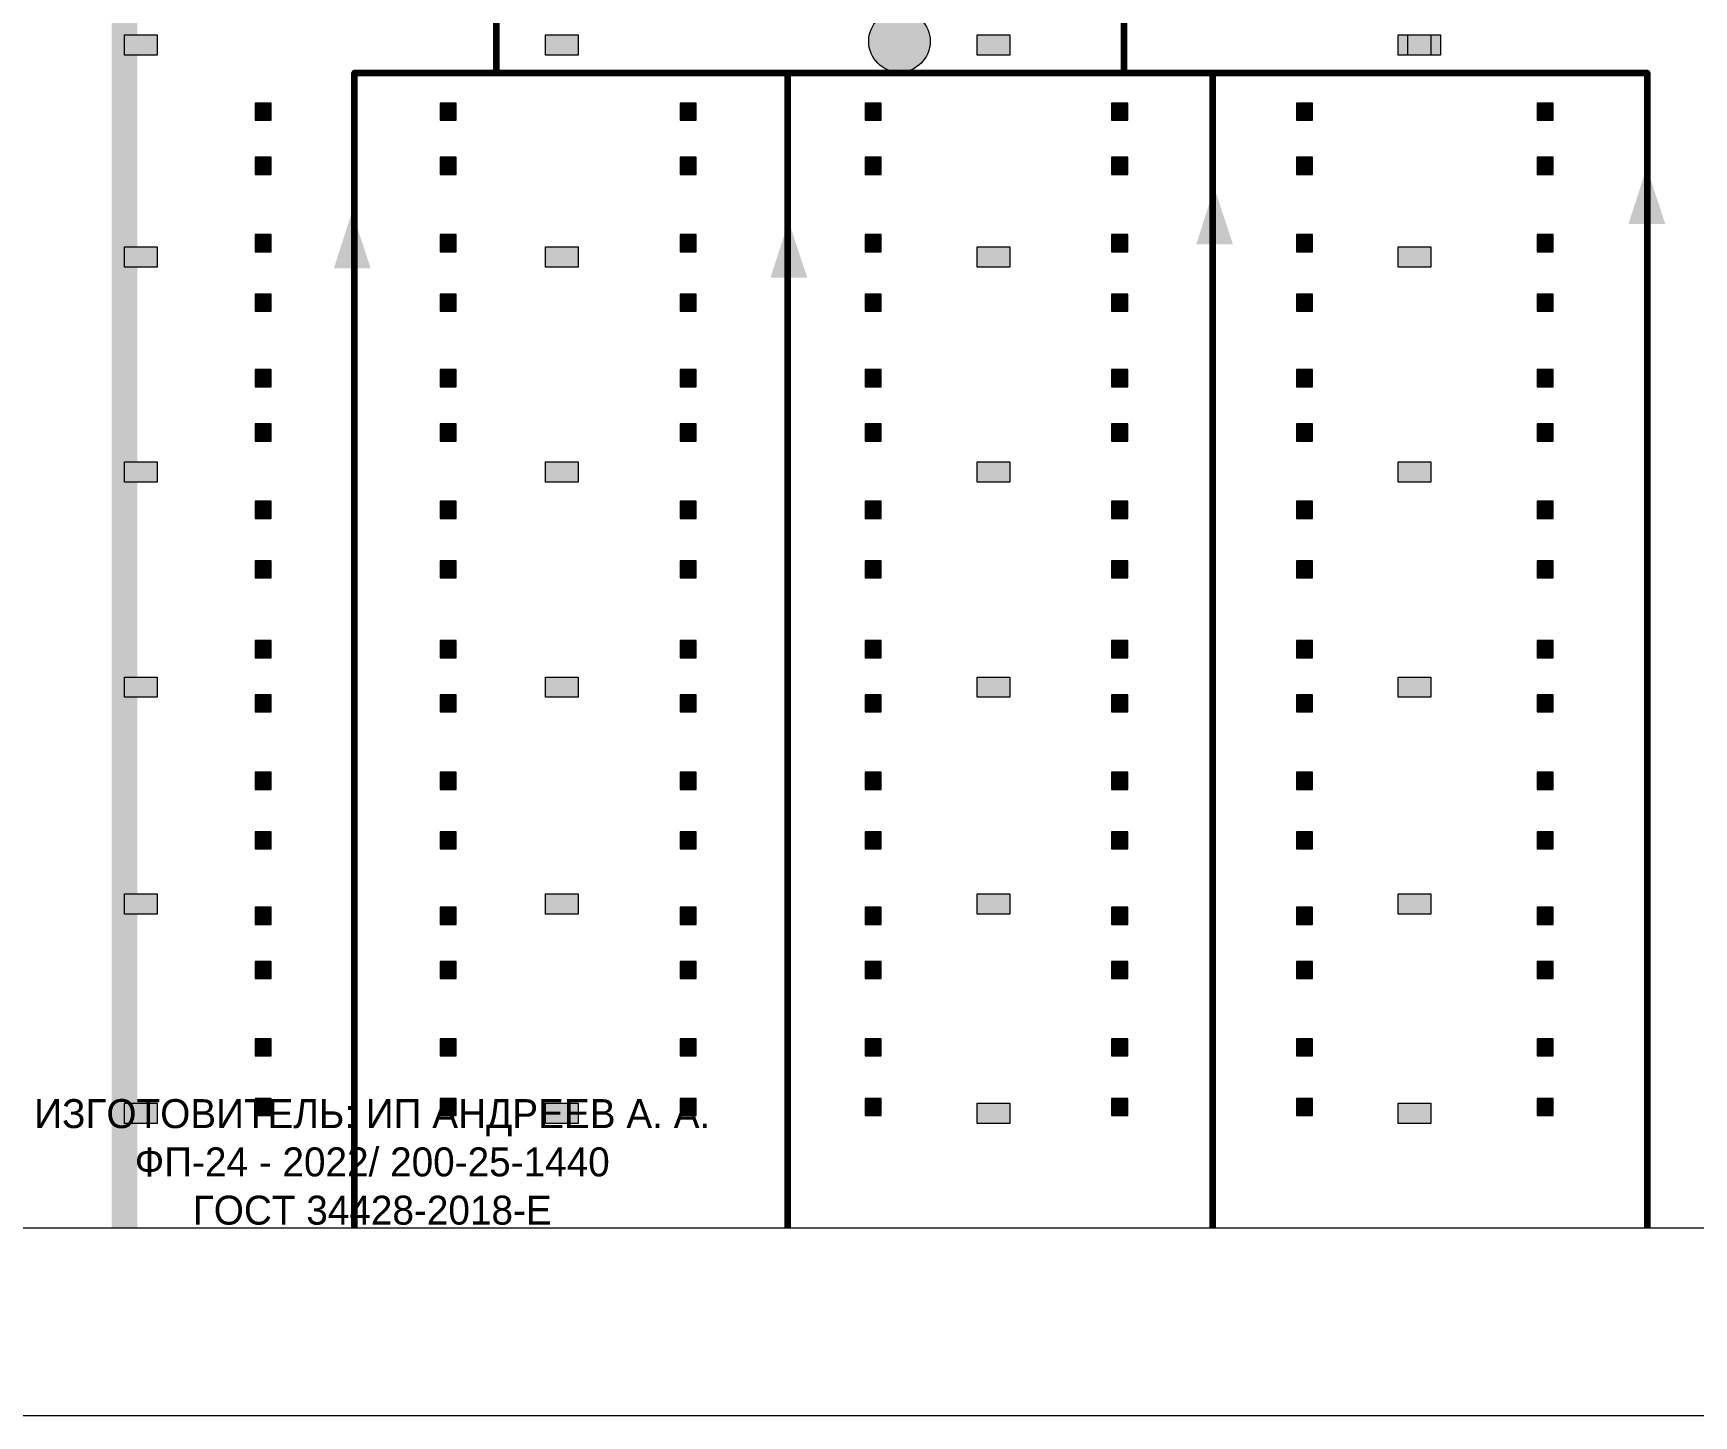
# Model space of a CAD drawing. Header units: millimetres. Extents: x 13810 to 67229, y 12374 to 21950.
# Drawn here: x 38858.8 to 39019.3, y 13759.1 to 13892.8 of the extents above; entities that cross this region are included whole.
import ezdxf

# ---------------------------------------------------------------- set-up
doc = ezdxf.new("R2010")
doc.units = ezdxf.units.MM
doc.layers.add('План_Штампы', color=7, linetype='Continuous')
doc.styles.add('обычный', font='arial.ttf')

# ---------------------------------------------------------------- blocks, each defined once
blk = doc.blocks.new('A$C7B8C2D5B')
at = {"lineweight": 0}
h = blk.add_hatch(color=5, dxfattribs=at)
h.dxf.hatch_style = 1
h.paths.add_polyline_path([(1.397, -3.024, 1), (-2.112, -3.024, 1)])
at = {"color": 5, "lineweight": 0}
blk.add_circle((-0.358, -3.024), 1.755, dxfattribs=at)

msp = doc.modelspace()

# ---------------------------------------------------------------- hatches: boundary and pattern name
at = {"lineweight": 0}
h = msp.add_hatch(color=256, dxfattribs=at)
h.dxf.hatch_style = 1
h.paths.add_polyline_path([(38870.73, 13890.64), (38870.73, 13892.61), (38867.58, 13892.61), (38867.58, 13890.64)])
h = msp.add_hatch(color=256, dxfattribs=at)
h.dxf.hatch_style = 1
h.paths.add_polyline_path([(38911.44, 13890.64), (38911.44, 13892.61), (38908.29, 13892.61), (38908.29, 13890.64)])
h = msp.add_hatch(color=256, dxfattribs=at)
h.dxf.hatch_style = 1
h.paths.add_polyline_path([(38953.18, 13890.64), (38953.18, 13892.61), (38950.03, 13892.61), (38950.03, 13890.64)])
h = msp.add_hatch(color=256, dxfattribs=at)
h.dxf.hatch_style = 1
h.paths.add_polyline_path([(38953.18, 13890.64), (38953.18, 13892.61), (38950.03, 13892.61), (38950.03, 13890.64)])
h = msp.add_hatch(color=256, dxfattribs=at)
h.dxf.hatch_style = 1
h.paths.add_polyline_path([(38993.89, 13890.64), (38993.89, 13892.61), (38990.74, 13892.61), (38990.74, 13890.64)])
h = msp.add_hatch(color=256, dxfattribs=at)
h.dxf.hatch_style = 1
h.paths.add_polyline_path([(38993.89, 13890.64), (38993.89, 13892.61), (38990.74, 13892.61), (38990.74, 13890.64)])
h = msp.add_hatch(color=256, dxfattribs=at)
h.dxf.hatch_style = 1
h.paths.add_polyline_path([(38994.83, 13890.64), (38994.83, 13892.61), (38991.68, 13892.61), (38991.68, 13890.64)])
h = msp.add_hatch(color=256, dxfattribs=at)
h.dxf.hatch_style = 1
h.paths.add_polyline_path([(38880.23, 13884.36), (38881.78, 13884.36), (38881.78, 13886.01), (38880.23, 13886.01)])
h = msp.add_hatch(color=256, dxfattribs=at)
h.dxf.hatch_style = 1
h.paths.add_polyline_path([(38898.11, 13884.36), (38899.66, 13884.36), (38899.66, 13886.01), (38898.11, 13886.01)])
h = msp.add_hatch(color=256, dxfattribs=at)
h.dxf.hatch_style = 1
h.paths.add_polyline_path([(38921.31, 13884.36), (38922.86, 13884.36), (38922.86, 13886.01), (38921.31, 13886.01)])
h = msp.add_hatch(color=256, dxfattribs=at)
h.dxf.hatch_style = 1
h.paths.add_polyline_path([(38939.2, 13884.36), (38940.75, 13884.36), (38940.75, 13886.01), (38939.2, 13886.01)])
h = msp.add_hatch(color=256, dxfattribs=at)
h.dxf.hatch_style = 1
h.paths.add_polyline_path([(38963.03, 13884.36), (38964.58, 13884.36), (38964.58, 13886.01), (38963.03, 13886.01)])
h = msp.add_hatch(color=256, dxfattribs=at)
h.dxf.hatch_style = 1
h.paths.add_polyline_path([(38980.91, 13884.36), (38982.46, 13884.36), (38982.46, 13886.01), (38980.91, 13886.01)])
h = msp.add_hatch(color=256, dxfattribs=at)
h.dxf.hatch_style = 1
h.paths.add_polyline_path([(39004.18, 13884.36), (39005.73, 13884.36), (39005.73, 13886.01), (39004.18, 13886.01)])
h = msp.add_hatch(color=256, dxfattribs=at)
h.dxf.hatch_style = 1
h.paths.add_polyline_path([(38880.23, 13879.11), (38881.78, 13879.11), (38881.78, 13880.76), (38880.23, 13880.76)])
h = msp.add_hatch(color=256, dxfattribs=at)
h.dxf.hatch_style = 1
h.paths.add_polyline_path([(38898.11, 13879.11), (38899.66, 13879.11), (38899.66, 13880.76), (38898.11, 13880.76)])
h = msp.add_hatch(color=256, dxfattribs=at)
h.dxf.hatch_style = 1
h.paths.add_polyline_path([(38921.31, 13879.11), (38922.86, 13879.11), (38922.86, 13880.76), (38921.31, 13880.76)])
h = msp.add_hatch(color=256, dxfattribs=at)
h.dxf.hatch_style = 1
h.paths.add_polyline_path([(38939.2, 13879.11), (38940.75, 13879.11), (38940.75, 13880.76), (38939.2, 13880.76)])
h = msp.add_hatch(color=256, dxfattribs=at)
h.dxf.hatch_style = 1
h.paths.add_polyline_path([(38963.03, 13879.11), (38964.58, 13879.11), (38964.58, 13880.76), (38963.03, 13880.76)])
h = msp.add_hatch(color=256, dxfattribs=at)
h.dxf.hatch_style = 1
h.paths.add_polyline_path([(38980.91, 13879.11), (38982.46, 13879.11), (38982.46, 13880.76), (38980.91, 13880.76)])
h = msp.add_hatch(color=256, dxfattribs=at)
h.dxf.hatch_style = 1
h.paths.add_polyline_path([(39004.18, 13879.11), (39005.73, 13879.11), (39005.73, 13880.76), (39004.18, 13880.76)])
h = msp.add_hatch(color=256, dxfattribs=at)
h.dxf.hatch_style = 1
h.paths.add_polyline_path([(38870.73, 13870.14), (38870.73, 13872.11), (38867.58, 13872.11), (38867.58, 13870.14)])
h = msp.add_hatch(color=256, dxfattribs=at)
h.dxf.hatch_style = 1
h.paths.add_polyline_path([(38880.23, 13871.62), (38881.78, 13871.62), (38881.78, 13873.28), (38880.23, 13873.28)])
h = msp.add_hatch(color=256, dxfattribs=at)
h.dxf.hatch_style = 1
h.paths.add_polyline_path([(38898.11, 13871.62), (38899.66, 13871.62), (38899.66, 13873.28), (38898.11, 13873.28)])
h = msp.add_hatch(color=256, dxfattribs=at)
h.dxf.hatch_style = 1
h.paths.add_polyline_path([(38911.44, 13870.14), (38911.44, 13872.11), (38908.29, 13872.11), (38908.29, 13870.14)])
h = msp.add_hatch(color=256, dxfattribs=at)
h.dxf.hatch_style = 1
h.paths.add_polyline_path([(38921.31, 13871.62), (38922.86, 13871.62), (38922.86, 13873.28), (38921.31, 13873.28)])
h = msp.add_hatch(color=256, dxfattribs=at)
h.dxf.hatch_style = 1
h.paths.add_polyline_path([(38939.2, 13871.62), (38940.75, 13871.62), (38940.75, 13873.28), (38939.2, 13873.28)])
h = msp.add_hatch(color=256, dxfattribs=at)
h.dxf.hatch_style = 1
h.paths.add_polyline_path([(38953.18, 13870.14), (38953.18, 13872.11), (38950.03, 13872.11), (38950.03, 13870.14)])
h = msp.add_hatch(color=256, dxfattribs=at)
h.dxf.hatch_style = 1
h.paths.add_polyline_path([(38963.03, 13871.62), (38964.58, 13871.62), (38964.58, 13873.28), (38963.03, 13873.28)])
h = msp.add_hatch(color=256, dxfattribs=at)
h.dxf.hatch_style = 1
h.paths.add_polyline_path([(38980.91, 13871.62), (38982.46, 13871.62), (38982.46, 13873.28), (38980.91, 13873.28)])
h = msp.add_hatch(color=256, dxfattribs=at)
h.dxf.hatch_style = 1
h.paths.add_polyline_path([(38993.89, 13870.14), (38993.89, 13872.11), (38990.74, 13872.11), (38990.74, 13870.14)])
h = msp.add_hatch(color=256, dxfattribs=at)
h.dxf.hatch_style = 1
h.paths.add_polyline_path([(38993.89, 13870.14), (38993.89, 13872.11), (38990.74, 13872.11), (38990.74, 13870.14)])
h = msp.add_hatch(color=256, dxfattribs=at)
h.dxf.hatch_style = 1
h.paths.add_polyline_path([(39004.18, 13871.62), (39005.73, 13871.62), (39005.73, 13873.28), (39004.18, 13873.28)])
h = msp.add_hatch(color=256, dxfattribs=at)
h.dxf.hatch_style = 1
h.paths.add_polyline_path([(38880.23, 13865.87), (38881.78, 13865.87), (38881.78, 13867.53), (38880.23, 13867.53)])
h = msp.add_hatch(color=256, dxfattribs=at)
h.dxf.hatch_style = 1
h.paths.add_polyline_path([(38898.11, 13865.87), (38899.66, 13865.87), (38899.66, 13867.53), (38898.11, 13867.53)])
h = msp.add_hatch(color=256, dxfattribs=at)
h.dxf.hatch_style = 1
h.paths.add_polyline_path([(38921.31, 13865.87), (38922.86, 13865.87), (38922.86, 13867.53), (38921.31, 13867.53)])
h = msp.add_hatch(color=256, dxfattribs=at)
h.dxf.hatch_style = 1
h.paths.add_polyline_path([(38939.2, 13865.87), (38940.75, 13865.87), (38940.75, 13867.53), (38939.2, 13867.53)])
h = msp.add_hatch(color=256, dxfattribs=at)
h.dxf.hatch_style = 1
h.paths.add_polyline_path([(38963.03, 13865.87), (38964.58, 13865.87), (38964.58, 13867.53), (38963.03, 13867.53)])
h = msp.add_hatch(color=256, dxfattribs=at)
h.dxf.hatch_style = 1
h.paths.add_polyline_path([(38980.91, 13865.87), (38982.46, 13865.87), (38982.46, 13867.53), (38980.91, 13867.53)])
h = msp.add_hatch(color=256, dxfattribs=at)
h.dxf.hatch_style = 1
h.paths.add_polyline_path([(39004.18, 13865.87), (39005.73, 13865.87), (39005.73, 13867.53), (39004.18, 13867.53)])
h = msp.add_hatch(color=256, dxfattribs=at)
h.dxf.hatch_style = 1
h.paths.add_polyline_path([(38880.23, 13858.57), (38881.78, 13858.57), (38881.78, 13860.23), (38880.23, 13860.23)])
h = msp.add_hatch(color=256, dxfattribs=at)
h.dxf.hatch_style = 1
h.paths.add_polyline_path([(38898.11, 13858.57), (38899.66, 13858.57), (38899.66, 13860.23), (38898.11, 13860.23)])
h = msp.add_hatch(color=256, dxfattribs=at)
h.dxf.hatch_style = 1
h.paths.add_polyline_path([(38921.31, 13858.57), (38922.86, 13858.57), (38922.86, 13860.23), (38921.31, 13860.23)])
h = msp.add_hatch(color=256, dxfattribs=at)
h.dxf.hatch_style = 1
h.paths.add_polyline_path([(38939.2, 13858.57), (38940.75, 13858.57), (38940.75, 13860.23), (38939.2, 13860.23)])
h = msp.add_hatch(color=256, dxfattribs=at)
h.dxf.hatch_style = 1
h.paths.add_polyline_path([(38963.03, 13858.57), (38964.58, 13858.57), (38964.58, 13860.23), (38963.03, 13860.23)])
h = msp.add_hatch(color=256, dxfattribs=at)
h.dxf.hatch_style = 1
h.paths.add_polyline_path([(38980.91, 13858.57), (38982.46, 13858.57), (38982.46, 13860.23), (38980.91, 13860.23)])
h = msp.add_hatch(color=256, dxfattribs=at)
h.dxf.hatch_style = 1
h.paths.add_polyline_path([(39004.18, 13858.57), (39005.73, 13858.57), (39005.73, 13860.23), (39004.18, 13860.23)])
h = msp.add_hatch(color=256, dxfattribs=at)
h.dxf.hatch_style = 1
h.paths.add_polyline_path([(38880.23, 13853.32), (38881.78, 13853.32), (38881.78, 13854.98), (38880.23, 13854.98)])
h = msp.add_hatch(color=256, dxfattribs=at)
h.dxf.hatch_style = 1
h.paths.add_polyline_path([(38898.11, 13853.32), (38899.66, 13853.32), (38899.66, 13854.98), (38898.11, 13854.98)])
h = msp.add_hatch(color=256, dxfattribs=at)
h.dxf.hatch_style = 1
h.paths.add_polyline_path([(38921.31, 13853.32), (38922.86, 13853.32), (38922.86, 13854.98), (38921.31, 13854.98)])
h = msp.add_hatch(color=256, dxfattribs=at)
h.dxf.hatch_style = 1
h.paths.add_polyline_path([(38939.2, 13853.32), (38940.75, 13853.32), (38940.75, 13854.98), (38939.2, 13854.98)])
h = msp.add_hatch(color=256, dxfattribs=at)
h.dxf.hatch_style = 1
h.paths.add_polyline_path([(38963.03, 13853.32), (38964.58, 13853.32), (38964.58, 13854.98), (38963.03, 13854.98)])
h = msp.add_hatch(color=256, dxfattribs=at)
h.dxf.hatch_style = 1
h.paths.add_polyline_path([(38980.91, 13853.32), (38982.46, 13853.32), (38982.46, 13854.98), (38980.91, 13854.98)])
h = msp.add_hatch(color=256, dxfattribs=at)
h.dxf.hatch_style = 1
h.paths.add_polyline_path([(39004.18, 13853.32), (39005.73, 13853.32), (39005.73, 13854.98), (39004.18, 13854.98)])
h = msp.add_hatch(color=256, dxfattribs=at)
h.dxf.hatch_style = 1
h.paths.add_polyline_path([(38870.73, 13849.34), (38870.73, 13851.3), (38867.58, 13851.3), (38867.58, 13849.34)])
h = msp.add_hatch(color=256, dxfattribs=at)
h.dxf.hatch_style = 1
h.paths.add_polyline_path([(38911.44, 13849.34), (38911.44, 13851.3), (38908.29, 13851.3), (38908.29, 13849.34)])
h = msp.add_hatch(color=256, dxfattribs=at)
h.dxf.hatch_style = 1
h.paths.add_polyline_path([(38953.18, 13849.34), (38953.18, 13851.3), (38950.03, 13851.3), (38950.03, 13849.34)])
h = msp.add_hatch(color=256, dxfattribs=at)
h.dxf.hatch_style = 1
h.paths.add_polyline_path([(38993.89, 13849.34), (38993.89, 13851.3), (38990.74, 13851.3), (38990.74, 13849.34)])
h = msp.add_hatch(color=256, dxfattribs=at)
h.dxf.hatch_style = 1
h.paths.add_polyline_path([(38993.89, 13849.34), (38993.89, 13851.3), (38990.74, 13851.3), (38990.74, 13849.34)])
h = msp.add_hatch(color=256, dxfattribs=at)
h.dxf.hatch_style = 1
h.paths.add_polyline_path([(38880.23, 13845.84), (38881.78, 13845.84), (38881.78, 13847.49), (38880.23, 13847.49)])
h = msp.add_hatch(color=256, dxfattribs=at)
h.dxf.hatch_style = 1
h.paths.add_polyline_path([(38898.11, 13845.84), (38899.66, 13845.84), (38899.66, 13847.49), (38898.11, 13847.49)])
h = msp.add_hatch(color=256, dxfattribs=at)
h.dxf.hatch_style = 1
h.paths.add_polyline_path([(38921.31, 13845.84), (38922.86, 13845.84), (38922.86, 13847.49), (38921.31, 13847.49)])
h = msp.add_hatch(color=256, dxfattribs=at)
h.dxf.hatch_style = 1
h.paths.add_polyline_path([(38939.2, 13845.84), (38940.75, 13845.84), (38940.75, 13847.49), (38939.2, 13847.49)])
h = msp.add_hatch(color=256, dxfattribs=at)
h.dxf.hatch_style = 1
h.paths.add_polyline_path([(38963.03, 13845.84), (38964.58, 13845.84), (38964.58, 13847.49), (38963.03, 13847.49)])
h = msp.add_hatch(color=256, dxfattribs=at)
h.dxf.hatch_style = 1
h.paths.add_polyline_path([(38980.91, 13845.84), (38982.46, 13845.84), (38982.46, 13847.49), (38980.91, 13847.49)])
h = msp.add_hatch(color=256, dxfattribs=at)
h.dxf.hatch_style = 1
h.paths.add_polyline_path([(39004.18, 13845.84), (39005.73, 13845.84), (39005.73, 13847.49), (39004.18, 13847.49)])
h = msp.add_hatch(color=256, dxfattribs=at)
h.dxf.hatch_style = 1
h.paths.add_polyline_path([(38880.23, 13840.09), (38881.78, 13840.09), (38881.78, 13841.74), (38880.23, 13841.74)])
h = msp.add_hatch(color=256, dxfattribs=at)
h.dxf.hatch_style = 1
h.paths.add_polyline_path([(38898.11, 13840.09), (38899.66, 13840.09), (38899.66, 13841.74), (38898.11, 13841.74)])
h = msp.add_hatch(color=256, dxfattribs=at)
h.dxf.hatch_style = 1
h.paths.add_polyline_path([(38921.31, 13840.09), (38922.86, 13840.09), (38922.86, 13841.74), (38921.31, 13841.74)])
h = msp.add_hatch(color=256, dxfattribs=at)
h.dxf.hatch_style = 1
h.paths.add_polyline_path([(38939.2, 13840.09), (38940.75, 13840.09), (38940.75, 13841.74), (38939.2, 13841.74)])
h = msp.add_hatch(color=256, dxfattribs=at)
h.dxf.hatch_style = 1
h.paths.add_polyline_path([(38963.03, 13840.09), (38964.58, 13840.09), (38964.58, 13841.74), (38963.03, 13841.74)])
h = msp.add_hatch(color=256, dxfattribs=at)
h.dxf.hatch_style = 1
h.paths.add_polyline_path([(38980.91, 13840.09), (38982.46, 13840.09), (38982.46, 13841.74), (38980.91, 13841.74)])
h = msp.add_hatch(color=256, dxfattribs=at)
h.dxf.hatch_style = 1
h.paths.add_polyline_path([(39004.18, 13840.09), (39005.73, 13840.09), (39005.73, 13841.74), (39004.18, 13841.74)])
h = msp.add_hatch(color=256, dxfattribs=at)
h.dxf.hatch_style = 1
h.paths.add_polyline_path([(38880.23, 13832.37), (38881.78, 13832.37), (38881.78, 13834.02), (38880.23, 13834.02)])
h = msp.add_hatch(color=256, dxfattribs=at)
h.dxf.hatch_style = 1
h.paths.add_polyline_path([(38898.11, 13832.37), (38899.66, 13832.37), (38899.66, 13834.02), (38898.11, 13834.02)])
h = msp.add_hatch(color=256, dxfattribs=at)
h.dxf.hatch_style = 1
h.paths.add_polyline_path([(38921.31, 13832.37), (38922.86, 13832.37), (38922.86, 13834.02), (38921.31, 13834.02)])
h = msp.add_hatch(color=256, dxfattribs=at)
h.dxf.hatch_style = 1
h.paths.add_polyline_path([(38939.2, 13832.37), (38940.75, 13832.37), (38940.75, 13834.02), (38939.2, 13834.02)])
h = msp.add_hatch(color=256, dxfattribs=at)
h.dxf.hatch_style = 1
h.paths.add_polyline_path([(38963.03, 13832.37), (38964.58, 13832.37), (38964.58, 13834.02), (38963.03, 13834.02)])
h = msp.add_hatch(color=256, dxfattribs=at)
h.dxf.hatch_style = 1
h.paths.add_polyline_path([(38980.91, 13832.37), (38982.46, 13832.37), (38982.46, 13834.02), (38980.91, 13834.02)])
h = msp.add_hatch(color=256, dxfattribs=at)
h.dxf.hatch_style = 1
h.paths.add_polyline_path([(39004.18, 13832.37), (39005.73, 13832.37), (39005.73, 13834.02), (39004.18, 13834.02)])
h = msp.add_hatch(color=256, dxfattribs=at)
h.dxf.hatch_style = 1
h.paths.add_polyline_path([(38870.73, 13828.54), (38870.73, 13830.5), (38867.58, 13830.5), (38867.58, 13828.54)])
h = msp.add_hatch(color=256, dxfattribs=at)
h.dxf.hatch_style = 1
h.paths.add_polyline_path([(38911.44, 13828.54), (38911.44, 13830.5), (38908.29, 13830.5), (38908.29, 13828.54)])
h = msp.add_hatch(color=256, dxfattribs=at)
h.dxf.hatch_style = 1
h.paths.add_polyline_path([(38953.18, 13828.54), (38953.18, 13830.5), (38950.03, 13830.5), (38950.03, 13828.54)])
h = msp.add_hatch(color=256, dxfattribs=at)
h.dxf.hatch_style = 1
h.paths.add_polyline_path([(38993.89, 13828.54), (38993.89, 13830.5), (38990.74, 13830.5), (38990.74, 13828.54)])
h = msp.add_hatch(color=256, dxfattribs=at)
h.dxf.hatch_style = 1
h.paths.add_polyline_path([(38993.89, 13828.54), (38993.89, 13830.5), (38990.74, 13830.5), (38990.74, 13828.54)])
h = msp.add_hatch(color=256, dxfattribs=at)
h.dxf.hatch_style = 1
h.paths.add_polyline_path([(38880.23, 13827.12), (38881.78, 13827.12), (38881.78, 13828.77), (38880.23, 13828.77)])
h = msp.add_hatch(color=256, dxfattribs=at)
h.dxf.hatch_style = 1
h.paths.add_polyline_path([(38898.11, 13827.12), (38899.66, 13827.12), (38899.66, 13828.77), (38898.11, 13828.77)])
h = msp.add_hatch(color=256, dxfattribs=at)
h.dxf.hatch_style = 1
h.paths.add_polyline_path([(38921.31, 13827.12), (38922.86, 13827.12), (38922.86, 13828.77), (38921.31, 13828.77)])
h = msp.add_hatch(color=256, dxfattribs=at)
h.dxf.hatch_style = 1
h.paths.add_polyline_path([(38939.2, 13827.12), (38940.75, 13827.12), (38940.75, 13828.77), (38939.2, 13828.77)])
h = msp.add_hatch(color=256, dxfattribs=at)
h.dxf.hatch_style = 1
h.paths.add_polyline_path([(38963.03, 13827.12), (38964.58, 13827.12), (38964.58, 13828.77), (38963.03, 13828.77)])
h = msp.add_hatch(color=256, dxfattribs=at)
h.dxf.hatch_style = 1
h.paths.add_polyline_path([(38980.91, 13827.12), (38982.46, 13827.12), (38982.46, 13828.77), (38980.91, 13828.77)])
h = msp.add_hatch(color=256, dxfattribs=at)
h.dxf.hatch_style = 1
h.paths.add_polyline_path([(39004.18, 13827.12), (39005.73, 13827.12), (39005.73, 13828.77), (39004.18, 13828.77)])
h = msp.add_hatch(color=256, dxfattribs=at)
h.dxf.hatch_style = 1
h.paths.add_polyline_path([(38880.23, 13819.63), (38881.78, 13819.63), (38881.78, 13821.29), (38880.23, 13821.29)])
h = msp.add_hatch(color=256, dxfattribs=at)
h.dxf.hatch_style = 1
h.paths.add_polyline_path([(38898.11, 13819.63), (38899.66, 13819.63), (38899.66, 13821.29), (38898.11, 13821.29)])
h = msp.add_hatch(color=256, dxfattribs=at)
h.dxf.hatch_style = 1
h.paths.add_polyline_path([(38921.31, 13819.63), (38922.86, 13819.63), (38922.86, 13821.29), (38921.31, 13821.29)])
h = msp.add_hatch(color=256, dxfattribs=at)
h.dxf.hatch_style = 1
h.paths.add_polyline_path([(38939.2, 13819.63), (38940.75, 13819.63), (38940.75, 13821.29), (38939.2, 13821.29)])
h = msp.add_hatch(color=256, dxfattribs=at)
h.dxf.hatch_style = 1
h.paths.add_polyline_path([(38963.03, 13819.63), (38964.58, 13819.63), (38964.58, 13821.29), (38963.03, 13821.29)])
h = msp.add_hatch(color=256, dxfattribs=at)
h.dxf.hatch_style = 1
h.paths.add_polyline_path([(38980.91, 13819.63), (38982.46, 13819.63), (38982.46, 13821.29), (38980.91, 13821.29)])
h = msp.add_hatch(color=256, dxfattribs=at)
h.dxf.hatch_style = 1
h.paths.add_polyline_path([(39004.18, 13819.63), (39005.73, 13819.63), (39005.73, 13821.29), (39004.18, 13821.29)])
h = msp.add_hatch(color=256, dxfattribs=at)
h.dxf.hatch_style = 1
h.paths.add_polyline_path([(38880.23, 13813.88), (38881.78, 13813.88), (38881.78, 13815.53), (38880.23, 13815.53)])
h = msp.add_hatch(color=256, dxfattribs=at)
h.dxf.hatch_style = 1
h.paths.add_polyline_path([(38898.11, 13813.88), (38899.66, 13813.88), (38899.66, 13815.53), (38898.11, 13815.53)])
h = msp.add_hatch(color=256, dxfattribs=at)
h.dxf.hatch_style = 1
h.paths.add_polyline_path([(38921.31, 13813.88), (38922.86, 13813.88), (38922.86, 13815.53), (38921.31, 13815.53)])
h = msp.add_hatch(color=256, dxfattribs=at)
h.dxf.hatch_style = 1
h.paths.add_polyline_path([(38939.2, 13813.88), (38940.75, 13813.88), (38940.75, 13815.53), (38939.2, 13815.53)])
h = msp.add_hatch(color=256, dxfattribs=at)
h.dxf.hatch_style = 1
h.paths.add_polyline_path([(38963.03, 13813.88), (38964.58, 13813.88), (38964.58, 13815.53), (38963.03, 13815.53)])
h = msp.add_hatch(color=256, dxfattribs=at)
h.dxf.hatch_style = 1
h.paths.add_polyline_path([(38980.91, 13813.88), (38982.46, 13813.88), (38982.46, 13815.53), (38980.91, 13815.53)])
h = msp.add_hatch(color=256, dxfattribs=at)
h.dxf.hatch_style = 1
h.paths.add_polyline_path([(39004.18, 13813.88), (39005.73, 13813.88), (39005.73, 13815.53), (39004.18, 13815.53)])
h = msp.add_hatch(color=256, dxfattribs=at)
h.dxf.hatch_style = 1
h.paths.add_polyline_path([(38870.73, 13807.56), (38870.73, 13809.52), (38867.58, 13809.52), (38867.58, 13807.56)])
h = msp.add_hatch(color=256, dxfattribs=at)
h.dxf.hatch_style = 1
h.paths.add_polyline_path([(38911.44, 13807.56), (38911.44, 13809.52), (38908.29, 13809.52), (38908.29, 13807.56)])
h = msp.add_hatch(color=256, dxfattribs=at)
h.dxf.hatch_style = 1
h.paths.add_polyline_path([(38953.18, 13807.56), (38953.18, 13809.52), (38950.03, 13809.52), (38950.03, 13807.56)])
h = msp.add_hatch(color=256, dxfattribs=at)
h.dxf.hatch_style = 1
h.paths.add_polyline_path([(38993.89, 13807.56), (38993.89, 13809.52), (38990.74, 13809.52), (38990.74, 13807.56)])
h = msp.add_hatch(color=256, dxfattribs=at)
h.dxf.hatch_style = 1
h.paths.add_polyline_path([(38993.89, 13807.56), (38993.89, 13809.52), (38990.74, 13809.52), (38990.74, 13807.56)])
h = msp.add_hatch(color=256, dxfattribs=at)
h.dxf.hatch_style = 1
h.paths.add_polyline_path([(38880.23, 13806.58), (38881.78, 13806.58), (38881.78, 13808.24), (38880.23, 13808.24)])
h = msp.add_hatch(color=256, dxfattribs=at)
h.dxf.hatch_style = 1
h.paths.add_polyline_path([(38898.11, 13806.58), (38899.66, 13806.58), (38899.66, 13808.24), (38898.11, 13808.24)])
h = msp.add_hatch(color=256, dxfattribs=at)
h.dxf.hatch_style = 1
h.paths.add_polyline_path([(38921.31, 13806.58), (38922.86, 13806.58), (38922.86, 13808.24), (38921.31, 13808.24)])
h = msp.add_hatch(color=256, dxfattribs=at)
h.dxf.hatch_style = 1
h.paths.add_polyline_path([(38939.2, 13806.58), (38940.75, 13806.58), (38940.75, 13808.24), (38939.2, 13808.24)])
h = msp.add_hatch(color=256, dxfattribs=at)
h.dxf.hatch_style = 1
h.paths.add_polyline_path([(38963.03, 13806.58), (38964.58, 13806.58), (38964.58, 13808.24), (38963.03, 13808.24)])
h = msp.add_hatch(color=256, dxfattribs=at)
h.dxf.hatch_style = 1
h.paths.add_polyline_path([(38980.91, 13806.58), (38982.46, 13806.58), (38982.46, 13808.24), (38980.91, 13808.24)])
h = msp.add_hatch(color=256, dxfattribs=at)
h.dxf.hatch_style = 1
h.paths.add_polyline_path([(39004.18, 13806.58), (39005.73, 13806.58), (39005.73, 13808.24), (39004.18, 13808.24)])
h = msp.add_hatch(color=256, dxfattribs=at)
h.dxf.hatch_style = 1
h.paths.add_polyline_path([(38880.23, 13801.33), (38881.78, 13801.33), (38881.78, 13802.99), (38880.23, 13802.99)])
h = msp.add_hatch(color=256, dxfattribs=at)
h.dxf.hatch_style = 1
h.paths.add_polyline_path([(38898.11, 13801.33), (38899.66, 13801.33), (38899.66, 13802.99), (38898.11, 13802.99)])
h = msp.add_hatch(color=256, dxfattribs=at)
h.dxf.hatch_style = 1
h.paths.add_polyline_path([(38921.31, 13801.33), (38922.86, 13801.33), (38922.86, 13802.99), (38921.31, 13802.99)])
h = msp.add_hatch(color=256, dxfattribs=at)
h.dxf.hatch_style = 1
h.paths.add_polyline_path([(38939.2, 13801.33), (38940.75, 13801.33), (38940.75, 13802.99), (38939.2, 13802.99)])
h = msp.add_hatch(color=256, dxfattribs=at)
h.dxf.hatch_style = 1
h.paths.add_polyline_path([(38963.03, 13801.33), (38964.58, 13801.33), (38964.58, 13802.99), (38963.03, 13802.99)])
h = msp.add_hatch(color=256, dxfattribs=at)
h.dxf.hatch_style = 1
h.paths.add_polyline_path([(38980.91, 13801.33), (38982.46, 13801.33), (38982.46, 13802.99), (38980.91, 13802.99)])
h = msp.add_hatch(color=256, dxfattribs=at)
h.dxf.hatch_style = 1
h.paths.add_polyline_path([(39004.18, 13801.33), (39005.73, 13801.33), (39005.73, 13802.99), (39004.18, 13802.99)])
h = msp.add_hatch(color=256, dxfattribs=at)
h.dxf.hatch_style = 1
h.paths.add_polyline_path([(38880.23, 13793.85), (38881.78, 13793.85), (38881.78, 13795.5), (38880.23, 13795.5)])
h = msp.add_hatch(color=256, dxfattribs=at)
h.dxf.hatch_style = 1
h.paths.add_polyline_path([(38898.11, 13793.85), (38899.66, 13793.85), (38899.66, 13795.5), (38898.11, 13795.5)])
h = msp.add_hatch(color=256, dxfattribs=at)
h.dxf.hatch_style = 1
h.paths.add_polyline_path([(38921.31, 13793.85), (38922.86, 13793.85), (38922.86, 13795.5), (38921.31, 13795.5)])
h = msp.add_hatch(color=256, dxfattribs=at)
h.dxf.hatch_style = 1
h.paths.add_polyline_path([(38939.2, 13793.85), (38940.75, 13793.85), (38940.75, 13795.5), (38939.2, 13795.5)])
h = msp.add_hatch(color=256, dxfattribs=at)
h.dxf.hatch_style = 1
h.paths.add_polyline_path([(38963.03, 13793.85), (38964.58, 13793.85), (38964.58, 13795.5), (38963.03, 13795.5)])
h = msp.add_hatch(color=256, dxfattribs=at)
h.dxf.hatch_style = 1
h.paths.add_polyline_path([(38980.91, 13793.85), (38982.46, 13793.85), (38982.46, 13795.5), (38980.91, 13795.5)])
h = msp.add_hatch(color=256, dxfattribs=at)
h.dxf.hatch_style = 1
h.paths.add_polyline_path([(39004.18, 13793.85), (39005.73, 13793.85), (39005.73, 13795.5), (39004.18, 13795.5)])
h = msp.add_hatch(color=256, dxfattribs=at)
h.dxf.hatch_style = 1
h.paths.add_polyline_path([(38870.73, 13787.33), (38870.73, 13789.29), (38867.58, 13789.29), (38867.58, 13787.33)])
h = msp.add_hatch(color=256, dxfattribs=at)
h.dxf.hatch_style = 1
h.paths.add_polyline_path([(38880.23, 13788.09), (38881.78, 13788.09), (38881.78, 13789.75), (38880.23, 13789.75)])
h = msp.add_hatch(color=256, dxfattribs=at)
h.dxf.hatch_style = 1
h.paths.add_polyline_path([(38898.11, 13788.09), (38899.66, 13788.09), (38899.66, 13789.75), (38898.11, 13789.75)])
h = msp.add_hatch(color=256, dxfattribs=at)
h.dxf.hatch_style = 1
h.paths.add_polyline_path([(38911.44, 13787.33), (38911.44, 13789.29), (38908.29, 13789.29), (38908.29, 13787.33)])
h = msp.add_hatch(color=256, dxfattribs=at)
h.dxf.hatch_style = 1
h.paths.add_polyline_path([(38921.31, 13788.09), (38922.86, 13788.09), (38922.86, 13789.75), (38921.31, 13789.75)])
h = msp.add_hatch(color=256, dxfattribs=at)
h.dxf.hatch_style = 1
h.paths.add_polyline_path([(38939.2, 13788.09), (38940.75, 13788.09), (38940.75, 13789.75), (38939.2, 13789.75)])
h = msp.add_hatch(color=256, dxfattribs=at)
h.dxf.hatch_style = 1
h.paths.add_polyline_path([(38953.18, 13787.33), (38953.18, 13789.29), (38950.03, 13789.29), (38950.03, 13787.33)])
h = msp.add_hatch(color=256, dxfattribs=at)
h.dxf.hatch_style = 1
h.paths.add_polyline_path([(38963.03, 13788.09), (38964.58, 13788.09), (38964.58, 13789.75), (38963.03, 13789.75)])
h = msp.add_hatch(color=256, dxfattribs=at)
h.dxf.hatch_style = 1
h.paths.add_polyline_path([(38980.91, 13788.09), (38982.46, 13788.09), (38982.46, 13789.75), (38980.91, 13789.75)])
h = msp.add_hatch(color=256, dxfattribs=at)
h.dxf.hatch_style = 1
h.paths.add_polyline_path([(38993.89, 13787.33), (38993.89, 13789.29), (38990.74, 13789.29), (38990.74, 13787.33)])
h = msp.add_hatch(color=256, dxfattribs=at)
h.dxf.hatch_style = 1
h.paths.add_polyline_path([(38993.89, 13787.33), (38993.89, 13789.29), (38990.74, 13789.29), (38990.74, 13787.33)])
h = msp.add_hatch(color=256, dxfattribs=at)
h.dxf.hatch_style = 1
h.paths.add_polyline_path([(39004.18, 13788.09), (39005.73, 13788.09), (39005.73, 13789.75), (39004.18, 13789.75)])

# ---------------------------------------------------------------- linework, layer by layer
at = {"color": 126, "lineweight": 0, "true_color": 0x008754}
msp.add_lwpolyline([(38762.27, 14154.05), (39362.27, 14154.05), (39362.27, 13759.05), (38762.27, 13759.05)], close=True, dxfattribs=at)
msp.add_lwpolyline([(38762.27, 14154.05), (39362.27, 14154.05), (39362.27, 13759.05), (38762.27, 13759.05)], close=True, dxfattribs=at)
msp.add_lwpolyline([(38762.27, 14154.05), (39362.27, 14154.05), (39362.27, 13759.05), (38762.27, 13759.05)], close=True, dxfattribs=at)
msp.add_lwpolyline([(38762.27, 14154.05), (39362.27, 14154.05), (39362.27, 13759.05), (38762.27, 13759.05)], close=True, dxfattribs=at)
at = {"color": 126, "lineweight": 100, "true_color": 0x008754}
for points in [[(38889.82, 13777.23), (38889.82, 13888.94), (38903.54, 13888.94), (38903.54, 13912.78)], [(38903.54, 13888.94), (38964.24, 13888.94), (38964.24, 13903.68)], [(38931.69, 13888.94), (38931.69, 13777.23)], [(38964.24, 13888.94), (39014.79, 13888.94), (39014.79, 13777.23)], [(38972.77, 13888.94), (38972.77, 13777.23)]]:
    msp.add_lwpolyline(points, dxfattribs=at)
at = {"lineweight": 0, "const_width": 2.49}
msp.add_lwpolyline([(38867.58, 13900.49), (38867.58, 13777.23)], dxfattribs=at)
at = {"lineweight": 0}
for points in [[(38867.58, 13890.64), (38867.58, 13892.61), (38870.73, 13892.61), (38870.73, 13890.64), (38867.58, 13890.64)], [(38908.29, 13890.64), (38908.29, 13892.61), (38911.44, 13892.61), (38911.44, 13890.64), (38908.29, 13890.64)], [(38950.03, 13890.64), (38950.03, 13892.61), (38953.18, 13892.61), (38953.18, 13890.64), (38950.03, 13890.64)], [(38950.03, 13890.64), (38950.03, 13892.61), (38953.18, 13892.61), (38953.18, 13890.64), (38950.03, 13890.64)], [(38990.74, 13890.64), (38990.74, 13892.61), (38993.89, 13892.61), (38993.89, 13890.64), (38990.74, 13890.64)], [(38990.74, 13890.64), (38990.74, 13892.61), (38993.89, 13892.61), (38993.89, 13890.64), (38990.74, 13890.64)], [(38991.68, 13890.64), (38991.68, 13892.61), (38994.83, 13892.61), (38994.83, 13890.64), (38991.68, 13890.64)], [(38880.23, 13886.01), (38880.23, 13884.36), (38881.78, 13884.36), (38881.78, 13886.01), (38880.23, 13886.01)], [(38898.11, 13886.01), (38898.11, 13884.36), (38899.66, 13884.36), (38899.66, 13886.01), (38898.11, 13886.01)], [(38921.31, 13886.01), (38921.31, 13884.36), (38922.86, 13884.36), (38922.86, 13886.01), (38921.31, 13886.01)], [(38939.2, 13886.01), (38939.2, 13884.36), (38940.75, 13884.36), (38940.75, 13886.01), (38939.2, 13886.01)], [(38963.03, 13886.01), (38963.03, 13884.36), (38964.58, 13884.36), (38964.58, 13886.01), (38963.03, 13886.01)], [(38980.91, 13886.01), (38980.91, 13884.36), (38982.46, 13884.36), (38982.46, 13886.01), (38980.91, 13886.01)], [(39004.18, 13886.01), (39004.18, 13884.36), (39005.73, 13884.36), (39005.73, 13886.01), (39004.18, 13886.01)], [(38880.23, 13880.76), (38880.23, 13879.11), (38881.78, 13879.11), (38881.78, 13880.76), (38880.23, 13880.76)], [(38898.11, 13880.76), (38898.11, 13879.11), (38899.66, 13879.11), (38899.66, 13880.76), (38898.11, 13880.76)], [(38921.31, 13880.76), (38921.31, 13879.11), (38922.86, 13879.11), (38922.86, 13880.76), (38921.31, 13880.76)], [(38939.2, 13880.76), (38939.2, 13879.11), (38940.75, 13879.11), (38940.75, 13880.76), (38939.2, 13880.76)], [(38963.03, 13880.76), (38963.03, 13879.11), (38964.58, 13879.11), (38964.58, 13880.76), (38963.03, 13880.76)], [(38980.91, 13880.76), (38980.91, 13879.11), (38982.46, 13879.11), (38982.46, 13880.76), (38980.91, 13880.76)], [(39004.18, 13880.76), (39004.18, 13879.11), (39005.73, 13879.11), (39005.73, 13880.76), (39004.18, 13880.76)], [(38867.58, 13870.14), (38867.58, 13872.11), (38870.73, 13872.11), (38870.73, 13870.14), (38867.58, 13870.14)], [(38880.23, 13873.28), (38880.23, 13871.62), (38881.78, 13871.62), (38881.78, 13873.28), (38880.23, 13873.28)], [(38898.11, 13873.28), (38898.11, 13871.62), (38899.66, 13871.62), (38899.66, 13873.28), (38898.11, 13873.28)], [(38908.29, 13870.14), (38908.29, 13872.11), (38911.44, 13872.11), (38911.44, 13870.14), (38908.29, 13870.14)], [(38921.31, 13873.28), (38921.31, 13871.62), (38922.86, 13871.62), (38922.86, 13873.28), (38921.31, 13873.28)], [(38939.2, 13873.28), (38939.2, 13871.62), (38940.75, 13871.62), (38940.75, 13873.28), (38939.2, 13873.28)], [(38950.03, 13870.14), (38950.03, 13872.11), (38953.18, 13872.11), (38953.18, 13870.14), (38950.03, 13870.14)], [(38963.03, 13873.28), (38963.03, 13871.62), (38964.58, 13871.62), (38964.58, 13873.28), (38963.03, 13873.28)], [(38980.91, 13873.28), (38980.91, 13871.62), (38982.46, 13871.62), (38982.46, 13873.28), (38980.91, 13873.28)], [(38990.74, 13870.14), (38990.74, 13872.11), (38993.89, 13872.11), (38993.89, 13870.14), (38990.74, 13870.14)], [(38990.74, 13870.14), (38990.74, 13872.11), (38993.89, 13872.11), (38993.89, 13870.14), (38990.74, 13870.14)], [(39004.18, 13873.28), (39004.18, 13871.62), (39005.73, 13871.62), (39005.73, 13873.28), (39004.18, 13873.28)], [(38880.23, 13867.53), (38880.23, 13865.87), (38881.78, 13865.87), (38881.78, 13867.53), (38880.23, 13867.53)], [(38898.11, 13867.53), (38898.11, 13865.87), (38899.66, 13865.87), (38899.66, 13867.53), (38898.11, 13867.53)], [(38921.31, 13867.53), (38921.31, 13865.87), (38922.86, 13865.87), (38922.86, 13867.53), (38921.31, 13867.53)], [(38939.2, 13867.53), (38939.2, 13865.87), (38940.75, 13865.87), (38940.75, 13867.53), (38939.2, 13867.53)], [(38963.03, 13867.53), (38963.03, 13865.87), (38964.58, 13865.87), (38964.58, 13867.53), (38963.03, 13867.53)], [(38980.91, 13867.53), (38980.91, 13865.87), (38982.46, 13865.87), (38982.46, 13867.53), (38980.91, 13867.53)], [(39004.18, 13867.53), (39004.18, 13865.87), (39005.73, 13865.87), (39005.73, 13867.53), (39004.18, 13867.53)], [(38880.23, 13860.23), (38880.23, 13858.57), (38881.78, 13858.57), (38881.78, 13860.23), (38880.23, 13860.23)], [(38898.11, 13860.23), (38898.11, 13858.57), (38899.66, 13858.57), (38899.66, 13860.23), (38898.11, 13860.23)], [(38921.31, 13860.23), (38921.31, 13858.57), (38922.86, 13858.57), (38922.86, 13860.23), (38921.31, 13860.23)], [(38939.2, 13860.23), (38939.2, 13858.57), (38940.75, 13858.57), (38940.75, 13860.23), (38939.2, 13860.23)], [(38963.03, 13860.23), (38963.03, 13858.57), (38964.58, 13858.57), (38964.58, 13860.23), (38963.03, 13860.23)], [(38980.91, 13860.23), (38980.91, 13858.57), (38982.46, 13858.57), (38982.46, 13860.23), (38980.91, 13860.23)], [(39004.18, 13860.23), (39004.18, 13858.57), (39005.73, 13858.57), (39005.73, 13860.23), (39004.18, 13860.23)], [(38880.23, 13854.98), (38880.23, 13853.32), (38881.78, 13853.32), (38881.78, 13854.98), (38880.23, 13854.98)], [(38898.11, 13854.98), (38898.11, 13853.32), (38899.66, 13853.32), (38899.66, 13854.98), (38898.11, 13854.98)], [(38921.31, 13854.98), (38921.31, 13853.32), (38922.86, 13853.32), (38922.86, 13854.98), (38921.31, 13854.98)], [(38939.2, 13854.98), (38939.2, 13853.32), (38940.75, 13853.32), (38940.75, 13854.98), (38939.2, 13854.98)], [(38963.03, 13854.98), (38963.03, 13853.32), (38964.58, 13853.32), (38964.58, 13854.98), (38963.03, 13854.98)], [(38980.91, 13854.98), (38980.91, 13853.32), (38982.46, 13853.32), (38982.46, 13854.98), (38980.91, 13854.98)], [(39004.18, 13854.98), (39004.18, 13853.32), (39005.73, 13853.32), (39005.73, 13854.98), (39004.18, 13854.98)], [(38867.58, 13849.34), (38867.58, 13851.3), (38870.73, 13851.3), (38870.73, 13849.34), (38867.58, 13849.34)], [(38908.29, 13849.34), (38908.29, 13851.3), (38911.44, 13851.3), (38911.44, 13849.34), (38908.29, 13849.34)], [(38950.03, 13849.34), (38950.03, 13851.3), (38953.18, 13851.3), (38953.18, 13849.34), (38950.03, 13849.34)], [(38990.74, 13849.34), (38990.74, 13851.3), (38993.89, 13851.3), (38993.89, 13849.34), (38990.74, 13849.34)], [(38990.74, 13849.34), (38990.74, 13851.3), (38993.89, 13851.3), (38993.89, 13849.34), (38990.74, 13849.34)], [(38880.23, 13847.49), (38880.23, 13845.84), (38881.78, 13845.84), (38881.78, 13847.49), (38880.23, 13847.49)], [(38898.11, 13847.49), (38898.11, 13845.84), (38899.66, 13845.84), (38899.66, 13847.49), (38898.11, 13847.49)], [(38921.31, 13847.49), (38921.31, 13845.84), (38922.86, 13845.84), (38922.86, 13847.49), (38921.31, 13847.49)], [(38939.2, 13847.49), (38939.2, 13845.84), (38940.75, 13845.84), (38940.75, 13847.49), (38939.2, 13847.49)], [(38963.03, 13847.49), (38963.03, 13845.84), (38964.58, 13845.84), (38964.58, 13847.49), (38963.03, 13847.49)], [(38980.91, 13847.49), (38980.91, 13845.84), (38982.46, 13845.84), (38982.46, 13847.49), (38980.91, 13847.49)], [(39004.18, 13847.49), (39004.18, 13845.84), (39005.73, 13845.84), (39005.73, 13847.49), (39004.18, 13847.49)], [(38880.23, 13841.74), (38880.23, 13840.09), (38881.78, 13840.09), (38881.78, 13841.74), (38880.23, 13841.74)], [(38898.11, 13841.74), (38898.11, 13840.09), (38899.66, 13840.09), (38899.66, 13841.74), (38898.11, 13841.74)], [(38921.31, 13841.74), (38921.31, 13840.09), (38922.86, 13840.09), (38922.86, 13841.74), (38921.31, 13841.74)], [(38939.2, 13841.74), (38939.2, 13840.09), (38940.75, 13840.09), (38940.75, 13841.74), (38939.2, 13841.74)], [(38963.03, 13841.74), (38963.03, 13840.09), (38964.58, 13840.09), (38964.58, 13841.74), (38963.03, 13841.74)], [(38980.91, 13841.74), (38980.91, 13840.09), (38982.46, 13840.09), (38982.46, 13841.74), (38980.91, 13841.74)], [(39004.18, 13841.74), (39004.18, 13840.09), (39005.73, 13840.09), (39005.73, 13841.74), (39004.18, 13841.74)], [(38880.23, 13834.02), (38880.23, 13832.37), (38881.78, 13832.37), (38881.78, 13834.02), (38880.23, 13834.02)], [(38898.11, 13834.02), (38898.11, 13832.37), (38899.66, 13832.37), (38899.66, 13834.02), (38898.11, 13834.02)], [(38921.31, 13834.02), (38921.31, 13832.37), (38922.86, 13832.37), (38922.86, 13834.02), (38921.31, 13834.02)], [(38939.2, 13834.02), (38939.2, 13832.37), (38940.75, 13832.37), (38940.75, 13834.02), (38939.2, 13834.02)], [(38963.03, 13834.02), (38963.03, 13832.37), (38964.58, 13832.37), (38964.58, 13834.02), (38963.03, 13834.02)], [(38980.91, 13834.02), (38980.91, 13832.37), (38982.46, 13832.37), (38982.46, 13834.02), (38980.91, 13834.02)], [(39004.18, 13834.02), (39004.18, 13832.37), (39005.73, 13832.37), (39005.73, 13834.02), (39004.18, 13834.02)], [(38867.58, 13828.54), (38867.58, 13830.5), (38870.73, 13830.5), (38870.73, 13828.54), (38867.58, 13828.54)], [(38908.29, 13828.54), (38908.29, 13830.5), (38911.44, 13830.5), (38911.44, 13828.54), (38908.29, 13828.54)], [(38950.03, 13828.54), (38950.03, 13830.5), (38953.18, 13830.5), (38953.18, 13828.54), (38950.03, 13828.54)], [(38990.74, 13828.54), (38990.74, 13830.5), (38993.89, 13830.5), (38993.89, 13828.54), (38990.74, 13828.54)], [(38990.74, 13828.54), (38990.74, 13830.5), (38993.89, 13830.5), (38993.89, 13828.54), (38990.74, 13828.54)], [(38880.23, 13828.77), (38880.23, 13827.12), (38881.78, 13827.12), (38881.78, 13828.77), (38880.23, 13828.77)], [(38898.11, 13828.77), (38898.11, 13827.12), (38899.66, 13827.12), (38899.66, 13828.77), (38898.11, 13828.77)], [(38921.31, 13828.77), (38921.31, 13827.12), (38922.86, 13827.12), (38922.86, 13828.77), (38921.31, 13828.77)], [(38939.2, 13828.77), (38939.2, 13827.12), (38940.75, 13827.12), (38940.75, 13828.77), (38939.2, 13828.77)], [(38963.03, 13828.77), (38963.03, 13827.12), (38964.58, 13827.12), (38964.58, 13828.77), (38963.03, 13828.77)], [(38980.91, 13828.77), (38980.91, 13827.12), (38982.46, 13827.12), (38982.46, 13828.77), (38980.91, 13828.77)], [(39004.18, 13828.77), (39004.18, 13827.12), (39005.73, 13827.12), (39005.73, 13828.77), (39004.18, 13828.77)], [(38880.23, 13821.29), (38880.23, 13819.63), (38881.78, 13819.63), (38881.78, 13821.29), (38880.23, 13821.29)], [(38898.11, 13821.29), (38898.11, 13819.63), (38899.66, 13819.63), (38899.66, 13821.29), (38898.11, 13821.29)], [(38921.31, 13821.29), (38921.31, 13819.63), (38922.86, 13819.63), (38922.86, 13821.29), (38921.31, 13821.29)], [(38939.2, 13821.29), (38939.2, 13819.63), (38940.75, 13819.63), (38940.75, 13821.29), (38939.2, 13821.29)], [(38963.03, 13821.29), (38963.03, 13819.63), (38964.58, 13819.63), (38964.58, 13821.29), (38963.03, 13821.29)], [(38980.91, 13821.29), (38980.91, 13819.63), (38982.46, 13819.63), (38982.46, 13821.29), (38980.91, 13821.29)], [(39004.18, 13821.29), (39004.18, 13819.63), (39005.73, 13819.63), (39005.73, 13821.29), (39004.18, 13821.29)], [(38880.23, 13815.53), (38880.23, 13813.88), (38881.78, 13813.88), (38881.78, 13815.53), (38880.23, 13815.53)], [(38898.11, 13815.53), (38898.11, 13813.88), (38899.66, 13813.88), (38899.66, 13815.53), (38898.11, 13815.53)], [(38921.31, 13815.53), (38921.31, 13813.88), (38922.86, 13813.88), (38922.86, 13815.53), (38921.31, 13815.53)], [(38939.2, 13815.53), (38939.2, 13813.88), (38940.75, 13813.88), (38940.75, 13815.53), (38939.2, 13815.53)], [(38963.03, 13815.53), (38963.03, 13813.88), (38964.58, 13813.88), (38964.58, 13815.53), (38963.03, 13815.53)], [(38980.91, 13815.53), (38980.91, 13813.88), (38982.46, 13813.88), (38982.46, 13815.53), (38980.91, 13815.53)], [(39004.18, 13815.53), (39004.18, 13813.88), (39005.73, 13813.88), (39005.73, 13815.53), (39004.18, 13815.53)], [(38867.58, 13807.56), (38867.58, 13809.52), (38870.73, 13809.52), (38870.73, 13807.56), (38867.58, 13807.56)], [(38908.29, 13807.56), (38908.29, 13809.52), (38911.44, 13809.52), (38911.44, 13807.56), (38908.29, 13807.56)], [(38950.03, 13807.56), (38950.03, 13809.52), (38953.18, 13809.52), (38953.18, 13807.56), (38950.03, 13807.56)], [(38990.74, 13807.56), (38990.74, 13809.52), (38993.89, 13809.52), (38993.89, 13807.56), (38990.74, 13807.56)], [(38990.74, 13807.56), (38990.74, 13809.52), (38993.89, 13809.52), (38993.89, 13807.56), (38990.74, 13807.56)], [(38880.23, 13808.24), (38880.23, 13806.58), (38881.78, 13806.58), (38881.78, 13808.24), (38880.23, 13808.24)], [(38898.11, 13808.24), (38898.11, 13806.58), (38899.66, 13806.58), (38899.66, 13808.24), (38898.11, 13808.24)], [(38921.31, 13808.24), (38921.31, 13806.58), (38922.86, 13806.58), (38922.86, 13808.24), (38921.31, 13808.24)], [(38939.2, 13808.24), (38939.2, 13806.58), (38940.75, 13806.58), (38940.75, 13808.24), (38939.2, 13808.24)], [(38963.03, 13808.24), (38963.03, 13806.58), (38964.58, 13806.58), (38964.58, 13808.24), (38963.03, 13808.24)], [(38980.91, 13808.24), (38980.91, 13806.58), (38982.46, 13806.58), (38982.46, 13808.24), (38980.91, 13808.24)], [(39004.18, 13808.24), (39004.18, 13806.58), (39005.73, 13806.58), (39005.73, 13808.24), (39004.18, 13808.24)], [(38880.23, 13802.99), (38880.23, 13801.33), (38881.78, 13801.33), (38881.78, 13802.99), (38880.23, 13802.99)], [(38898.11, 13802.99), (38898.11, 13801.33), (38899.66, 13801.33), (38899.66, 13802.99), (38898.11, 13802.99)], [(38921.31, 13802.99), (38921.31, 13801.33), (38922.86, 13801.33), (38922.86, 13802.99), (38921.31, 13802.99)], [(38939.2, 13802.99), (38939.2, 13801.33), (38940.75, 13801.33), (38940.75, 13802.99), (38939.2, 13802.99)], [(38963.03, 13802.99), (38963.03, 13801.33), (38964.58, 13801.33), (38964.58, 13802.99), (38963.03, 13802.99)], [(38980.91, 13802.99), (38980.91, 13801.33), (38982.46, 13801.33), (38982.46, 13802.99), (38980.91, 13802.99)], [(39004.18, 13802.99), (39004.18, 13801.33), (39005.73, 13801.33), (39005.73, 13802.99), (39004.18, 13802.99)], [(38880.23, 13795.5), (38880.23, 13793.85), (38881.78, 13793.85), (38881.78, 13795.5), (38880.23, 13795.5)], [(38898.11, 13795.5), (38898.11, 13793.85), (38899.66, 13793.85), (38899.66, 13795.5), (38898.11, 13795.5)], [(38921.31, 13795.5), (38921.31, 13793.85), (38922.86, 13793.85), (38922.86, 13795.5), (38921.31, 13795.5)], [(38939.2, 13795.5), (38939.2, 13793.85), (38940.75, 13793.85), (38940.75, 13795.5), (38939.2, 13795.5)], [(38963.03, 13795.5), (38963.03, 13793.85), (38964.58, 13793.85), (38964.58, 13795.5), (38963.03, 13795.5)], [(38980.91, 13795.5), (38980.91, 13793.85), (38982.46, 13793.85), (38982.46, 13795.5), (38980.91, 13795.5)], [(39004.18, 13795.5), (39004.18, 13793.85), (39005.73, 13793.85), (39005.73, 13795.5), (39004.18, 13795.5)], [(38867.58, 13787.33), (38867.58, 13789.29), (38870.73, 13789.29), (38870.73, 13787.33), (38867.58, 13787.33)], [(38880.23, 13789.75), (38880.23, 13788.09), (38881.78, 13788.09), (38881.78, 13789.75), (38880.23, 13789.75)], [(38898.11, 13789.75), (38898.11, 13788.09), (38899.66, 13788.09), (38899.66, 13789.75), (38898.11, 13789.75)], [(38908.29, 13787.33), (38908.29, 13789.29), (38911.44, 13789.29), (38911.44, 13787.33), (38908.29, 13787.33)], [(38921.31, 13789.75), (38921.31, 13788.09), (38922.86, 13788.09), (38922.86, 13789.75), (38921.31, 13789.75)], [(38939.2, 13789.75), (38939.2, 13788.09), (38940.75, 13788.09), (38940.75, 13789.75), (38939.2, 13789.75)], [(38950.03, 13787.33), (38950.03, 13789.29), (38953.18, 13789.29), (38953.18, 13787.33), (38950.03, 13787.33)], [(38963.03, 13789.75), (38963.03, 13788.09), (38964.58, 13788.09), (38964.58, 13789.75), (38963.03, 13789.75)], [(38980.91, 13789.75), (38980.91, 13788.09), (38982.46, 13788.09), (38982.46, 13789.75), (38980.91, 13789.75)], [(38990.74, 13787.33), (38990.74, 13789.29), (38993.89, 13789.29), (38993.89, 13787.33), (38990.74, 13787.33)], [(38990.74, 13787.33), (38990.74, 13789.29), (38993.89, 13789.29), (38993.89, 13787.33), (38990.74, 13787.33)], [(39004.18, 13789.75), (39004.18, 13788.09), (39005.73, 13788.09), (39005.73, 13789.75), (39004.18, 13789.75)], [(38854.01, 13777.23), (39073.69, 13777.23)]]:
    msp.add_lwpolyline(points, dxfattribs=at)
at = {"layer": 'План_Штампы', "color": 126, "true_color": 0x008754}
for points in [[(39016.56, 13874.3), (39013, 13874.31), (39014.76, 13879.77)], [(38974.76, 13872.33), (38971.2, 13872.33), (38972.96, 13877.8)], [(38891.39, 13870.02), (38887.83, 13870.02), (38889.59, 13875.49)], [(38933.6, 13869.11), (38930.04, 13869.11), (38931.8, 13874.57)]]:
    msp.add_solid(points, dxfattribs=at)

# ---------------------------------------------------------------- block references
at = {"xscale": 1.6931612891078, "yscale": 1.6931612891078, "zscale": 1.6931612891078, "rotation": 270}
msp.add_blockref('A$C7B8C2D5B', (38947.63, 13891.36), dxfattribs=at)

# ---------------------------------------------------------------- texts
at = {"lineweight": 0, "insert": (38891.54, 13783.59), "char_height": 2.8, "width": 191.3484, "attachment_point": 5, "style": 'обычный'}
msp.add_mtext('\\pi-8.4,l8.4,t8.4;{\\fProxima Nova Rg|b0|i0|c204|p2;ИЗГОТОВИТЕЛЬ: ИП АНДРЕЕВ А. А.\\fProxima Nova Rg|b0|i0|c0|p2; \\fProxima Nova Rg|b0|i0|c204|p2;\\PФП-24 - 2022/ 200-25-1440 \\PГОСТ 34428-2018-Е}', dxfattribs=at)

doc.saveas('drawing.dxf')
